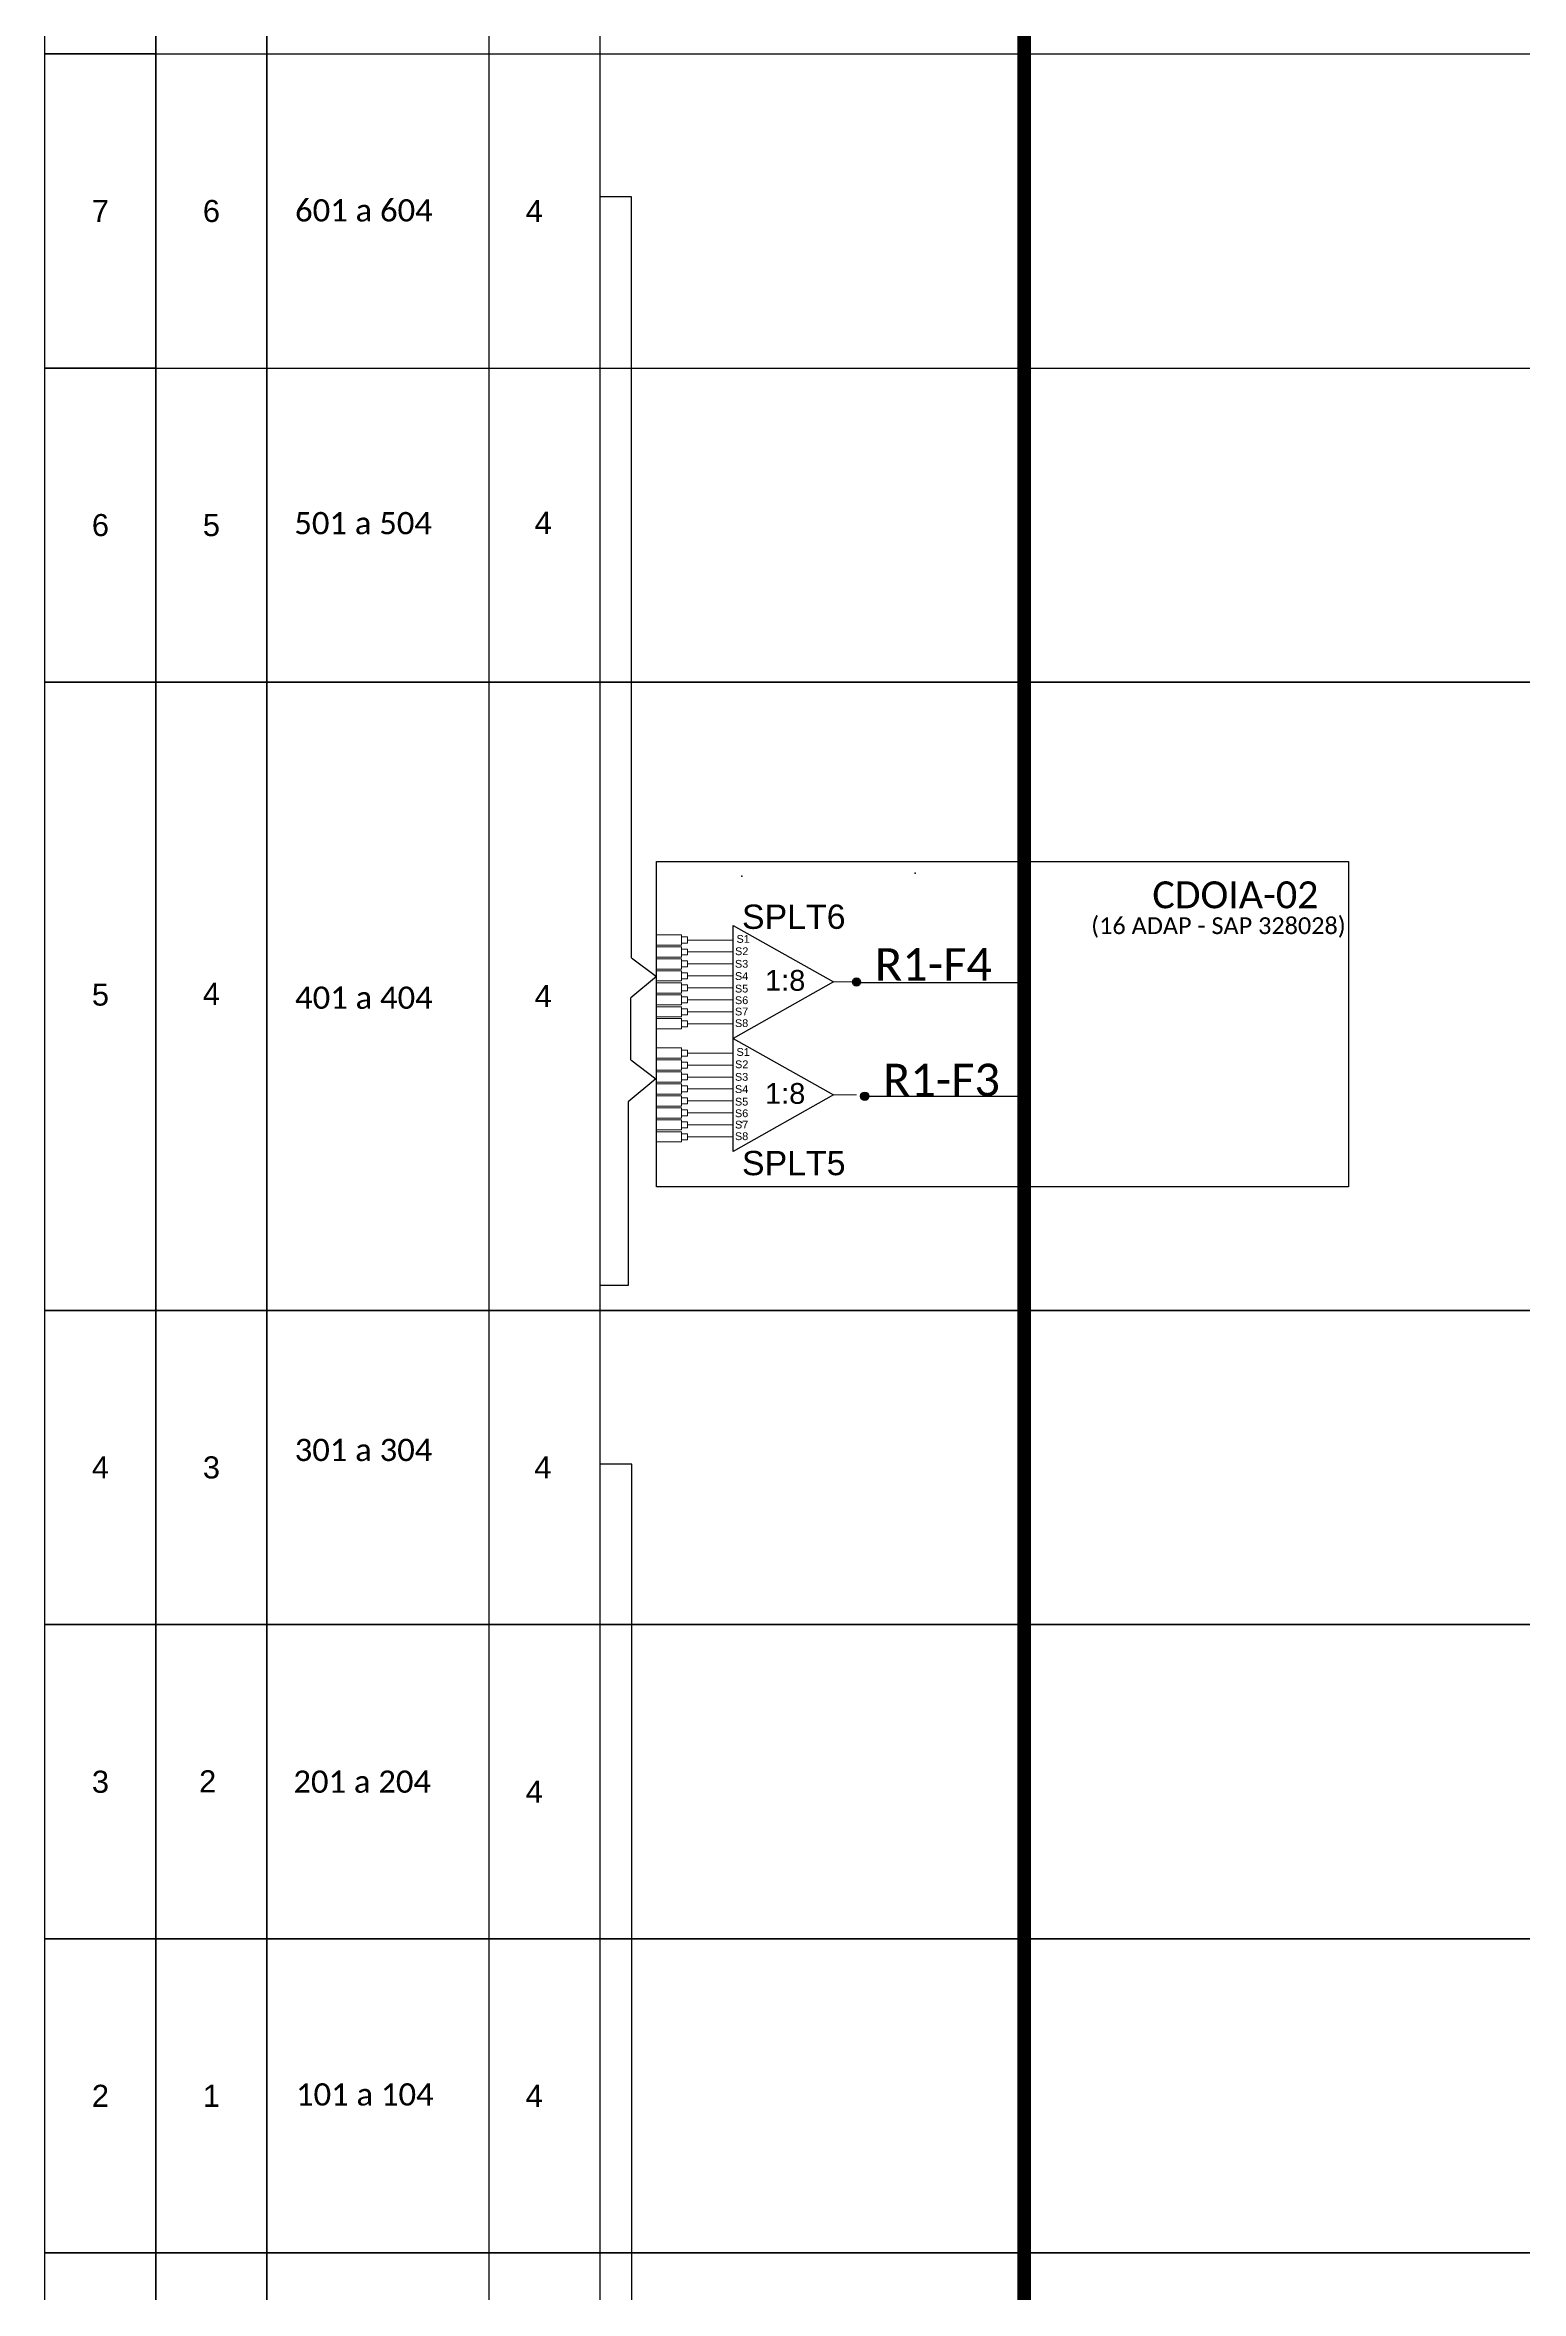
# Model space of a CAD drawing. Header units: metres. Extents: x -203 to 1885, y -55 to 636.
# Drawn here: x 547.4 to 626.3, y 370.2 to 490.2 of the extents above; entities that cross this region are included whole.
import ezdxf
from ezdxf.enums import TextEntityAlignment as Align

# ---------------------------------------------------------------- set-up
doc = ezdxf.new("R2010")
doc.units = ezdxf.units.M
doc.styles.add('ARIAL', font='arial.ttf')
doc.styles.add('WMF-Calibri0', font='calibri.ttf')

# ---------------------------------------------------------------- blocks, each defined once
blk = doc.blocks.new('SPLITTER_')
blk.add_point((0, 0))
at = {"style": 'ARIAL', "flags": 4}
blk.add_attdef('SPLT', (0, -3.26), '', height=1.5, dxfattribs=at)
blk = doc.blocks.new('SPLT_1-8_SC-APC_ESQ')
at = {"color": 1}
blk.add_lwpolyline([(7.37, -2.1), (17.04, -7.55), (7.37, -13), (7.37, -2.1)], dxfattribs=at)
at = {"color": 3, "lineweight": 0}
for points in [[(2.41, -3.02), (0, -3.02)], [(2.41, -4), (0, -4)], [(2.41, -4.17), (0, -4.17)], [(2.41, -3.02), (2.41, -4)], [(2.41, -4.17), (2.41, -5.16)], [(2.99, -3.51), (7.37, -3.51)], [(2.41, -5.16), (0, -5.16)], [(2.41, -5.32), (0, -5.32)], [(2.41, -6.31), (0, -6.31)], [(2.41, -6.48), (0, -6.48)], [(2.41, -5.32), (2.41, -6.31)], [(2.41, -6.48), (2.41, -7.46)], [(7.37, -4.66), (2.99, -4.66)], [(7.37, -5.82), (2.99, -5.82)], [(2.41, -7.46), (0, -7.46)], [(2.41, -7.63), (0, -7.63)], [(2.41, -8.62), (0, -8.62)], [(2.41, -7.63), (2.41, -8.62)], [(7.37, -6.97), (2.99, -6.97)], [(7.37, -8.12), (2.99, -8.12)], [(2.41, -8.78), (0, -8.78)], [(2.41, -9.77), (0, -9.77)], [(2.41, -9.94), (0, -9.94)], [(2.41, -8.78), (2.41, -9.77)], [(2.41, -9.94), (2.41, -10.92)], [(7.37, -9.28), (2.99, -9.28)], [(7.37, -10.43), (2.99, -10.43)], [(2.41, -10.92), (0, -10.92)], [(2.41, -11.09), (0, -11.09)], [(2.41, -12.08), (0, -12.08)], [(2.41, -11.09), (2.41, -12.08)], [(7.37, -11.58), (2.99, -11.58)]]:
    blk.add_lwpolyline(points, dxfattribs=at)
for points in [[(2.99, -3.22), (2.41, -3.22), (2.41, -3.8), (2.99, -3.8)], [(2.99, -4.38), (2.41, -4.38), (2.41, -4.95), (2.99, -4.95)], [(2.99, -5.53), (2.41, -5.53), (2.41, -6.1), (2.99, -6.1)], [(2.99, -6.68), (2.41, -6.68), (2.41, -7.26), (2.99, -7.26)], [(2.99, -7.84), (2.41, -7.84), (2.41, -8.41), (2.99, -8.41)], [(2.99, -8.99), (2.41, -8.99), (2.41, -9.56), (2.99, -9.56)], [(2.99, -10.14), (2.41, -10.14), (2.41, -10.72), (2.99, -10.72)], [(2.99, -11.3), (2.41, -11.3), (2.41, -11.87), (2.99, -11.87)]]:
    blk.add_lwpolyline(points, close=True, dxfattribs=at)
at = {"color": 1, "lineweight": 0}
blk.add_lwpolyline([(17.04, -7.55), (19.26, -7.55)], dxfattribs=at)
at = {"color": 1, "style": 'ARIAL'}
for s, height, p in [('S2', 0.75, (7.56, -4.97)), ('S1', 0.75, (7.7, -3.78)), ('S3', 0.75, (7.55, -6.18)), ('1:8', 2, (10.45, -8.4)), ('S5', 0.75, (7.55, -8.57)), ('S4', 0.75, (7.55, -7.36)), ('S6', 0.75, (7.55, -9.69)), ('S7', 0.75, (7.55, -10.78)), ('S8', 0.75, (7.55, -11.9))]:
    blk.add_text(s, height=height, dxfattribs=at).set_placement(p)
blk = doc.blocks.new('A$C415C251F')
at = {"color": 3}
blk.add_point((0, 0), dxfattribs=at)
blk = doc.blocks.new('LEG_CDOIA8_C-SPLT_ESQ')
at = {"color": 3, "extrusion": (0, 0, -1), "xscale": -1, "zscale": -1}
blk.add_blockref('A$C415C251F', (0, 0), dxfattribs=at)
at = {"color": 1, "style": 'WMF-Calibri0', "flags": 4}
blk.add_attdef('CDO', (21.44, -2.61), '', height=2, dxfattribs=at)
blk.add_attdef('MODELO', text='', height=1.5, dxfattribs=at).set_placement((22.54, -4.54), align=Align.CENTER)
at = {"style": 'ARIAL', "flags": 4}
blk.add_attdef('SPLITAGEM', text='', height=1.5, dxfattribs=at).set_placement((18.61, -12.59), align=Align.CENTER)

msp = doc.modelspace()

# ---------------------------------------------------------------- hatches: boundary and pattern name
h = msp.add_hatch(color=3)
h.dxf.hatch_style = 1
edge = h.paths.add_edge_path()
edge.add_arc((590.77, 440.09), 0.221, 0, 360)
h = msp.add_hatch(color=3)
h.dxf.hatch_style = 1
edge = h.paths.add_edge_path()
edge.add_arc((591.21, 433.99), 0.221, 0, 360)

# ---------------------------------------------------------------- linework, layer by layer
for p, q in [((571.13, 590.36), (571.13, 456.11)), ((571.13, 573.58), (571.13, 422.55)), ((571.13, 556.8), (571.13, 405.76)), ((571.13, 540.02), (571.13, 388.98)), ((553.33, 489.67), (553.33, 523.24)), ((559.27, 489.67), (559.27, 523.24)), ((559.27, 523.24), (559.27, 489.67)), ((571.13, 523.24), (571.13, 372.2)), ((577.06, 523.24), (577.06, 472.89)), ((553.33, 489.67), (559.27, 489.67)), ((553.33, 472.89), (553.33, 489.67)), ((559.27, 489.67), (755.2, 489.67)), ((559.27, 472.89), (559.27, 489.67)), ((559.27, 489.67), (559.27, 472.89)), ((571.13, 489.67), (571.13, 338.64)), ((553.33, 472.89), (559.27, 472.89)), ((553.33, 456.11), (553.33, 472.89)), ((559.27, 472.89), (755.2, 472.89)), ((559.27, 456.11), (559.27, 472.89)), ((559.27, 472.89), (559.27, 456.11)), ((571.13, 472.89), (571.13, 338.64)), ((571.13, 472.89), (571.13, 285.95)), ((577.06, 472.89), (577.06, 338.64)), ((577.06, 472.89), (577.06, 338.64)), ((577.06, 472.89), (577.06, 372.2)), ((559.27, 456.11), (553.33, 456.11)), ((553.33, 456.11), (559.27, 456.11)), ((553.33, 422.55), (553.33, 456.11)), ((755.2, 456.11), (559.27, 456.11)), ((559.27, 456.11), (755.2, 456.11)), ((559.27, 422.55), (559.27, 456.11)), ((559.27, 456.11), (559.27, 422.55)), ((571.13, 456.11), (571.13, 285.95)), ((577.06, 456.11), (577.06, 285.95)), ((577.06, 456.11), (577.06, 285.95)), ((559.27, 422.55), (553.33, 422.55)), ((553.33, 422.55), (559.27, 422.55)), ((553.33, 405.76), (553.33, 422.55)), ((755.2, 422.55), (559.27, 422.55)), ((559.27, 422.55), (755.2, 422.55)), ((559.27, 405.76), (559.27, 422.55)), ((559.27, 422.55), (559.27, 405.76)), ((559.27, 405.76), (553.33, 405.76)), ((553.33, 405.76), (559.27, 405.76)), ((553.33, 388.98), (553.33, 405.76)), ((755.2, 405.76), (559.27, 405.76)), ((559.27, 405.76), (755.2, 405.76)), ((559.27, 388.98), (559.27, 405.76)), ((559.27, 405.76), (559.27, 388.98)), ((559.27, 388.98), (553.33, 388.98)), ((553.33, 388.98), (559.27, 388.98)), ((553.33, 372.2), (553.33, 388.98)), ((755.2, 388.98), (559.27, 388.98)), ((559.27, 388.98), (755.2, 388.98)), ((559.27, 372.2), (559.27, 388.98)), ((559.27, 388.98), (559.27, 372.2)), ((559.27, 372.2), (553.33, 372.2)), ((553.33, 372.2), (559.27, 372.2)), ((553.33, 338.64), (553.33, 372.2)), ((755.2, 372.2), (559.27, 372.2)), ((559.27, 372.2), (755.2, 372.2)), ((559.27, 338.64), (559.27, 372.2)), ((559.27, 372.2), (559.27, 338.64))]:
    msp.add_line(p, q)
at = {"color": 5, "const_width": 0.726}
msp.add_lwpolyline([(599.73, 565.17), (599.73, 338.64)], dxfattribs=at)
for points in [[(547.4, 523.24), (553.33, 523.24), (553.33, 489.67), (547.4, 489.67)], [(547.4, 489.67), (553.33, 489.67), (553.33, 472.89), (547.4, 472.89)], [(547.4, 472.89), (553.33, 472.89), (553.33, 456.11), (547.4, 456.11)], [(547.4, 456.11), (553.33, 456.11), (553.33, 422.55), (547.4, 422.55)], [(547.4, 422.55), (553.33, 422.55), (553.33, 405.76), (547.4, 405.76)], [(547.4, 405.76), (553.33, 405.76), (553.33, 388.98), (547.4, 388.98)], [(547.4, 388.98), (553.33, 388.98), (553.33, 372.2), (547.4, 372.2)], [(547.4, 372.2), (553.33, 372.2), (553.33, 338.64), (547.4, 338.64)]]:
    msp.add_lwpolyline(points, close=True)
at = {"color": 3}
for points in [[(578.74, 441.39), (578.74, 482.03), (577.06, 482.03)], [(578.74, 441.39), (580.08, 440.38), (578.71, 439.25)], [(578.71, 435.93), (578.71, 439.25)], [(578.71, 435.93), (580.04, 434.92), (578.56, 433.69)], [(578.56, 433.69), (578.56, 423.88), (577.06, 423.88)], [(578.76, 358.59), (578.76, 414.34), (577.06, 414.34)]]:
    msp.add_lwpolyline(points, dxfattribs=at)
at = {"color": 1}
msp.add_lwpolyline([(580.09, 446.53), (617.06, 446.53), (617.06, 429.15), (580.09, 429.15)], close=True, dxfattribs=at)
at = {"color": 5}
for points in [[(590.77, 440.07), (599.52, 440.07)], [(591.21, 433.99), (599.96, 433.99)]]:
    msp.add_lwpolyline(points, dxfattribs=at)
at = {"color": 3}
for centre in [(590.77, 440.09), (591.21, 433.99)]:
    msp.add_circle(centre, 0.221, dxfattribs=at)

# ---------------------------------------------------------------- block references
ref = msp.add_blockref('SPLITTER_', (584.65, 445.75), dxfattribs=dict(xscale=0.8640000000001962, yscale=0.8640000000001962, zscale=0.8640000000001964))
ref.add_attrib('SPLT', 'SPLT6', (584.65, 442.93), dxfattribs={"height": 1.296, "style": 'ARIAL'})
at = {"color": 1}
ref = msp.add_blockref('LEG_CDOIA8_C-SPLT_ESQ', (593.91, 445.91), dxfattribs=dict(at, xscale=0.7185024000001636, yscale=0.7185024000001619, zscale=0.7185024000001633))
ref.add_attrib('CDO', 'CDOIA-02', (606.58, 444.03), dxfattribs={"color": 1, "height": 1.437, "style": 'WMF-Calibri0'})
ref.add_attrib('MODELO', '(16 ADAP - SAP 328028)', dxfattribs={"color": 1, "height": 0.8981, "style": 'WMF-Calibri0'}).set_placement((610.11, 442.65), align=Align.CENTER)
at = {"xscale": 0.5542732799999825, "yscale": 0.5542732799999825, "zscale": 0.5542732799999828}
for p in [(580.09, 444.28), (580.09, 438.24)]:
    msp.add_blockref('SPLT_1-8_SC-APC_ESQ', p, dxfattribs=at)
ref = msp.add_blockref('SPLITTER_', (584.65, 432.59), dxfattribs=dict(xscale=0.8640000000001962, yscale=0.8640000000001962, zscale=0.8640000000001964))
ref.add_attrib('SPLT', 'SPLT5', (584.65, 429.77), dxfattribs={"height": 1.296, "style": 'ARIAL'})

# ---------------------------------------------------------------- texts
at = {"style": 'WMF-Calibri0'}
for s, p in [('601 a 604', (560.77, 480.72)), ('501 a 504', (560.73, 464.01)), ('401 a 404', (560.77, 438.66)), ('301 a 304', (560.75, 414.5)), ('201 a 204', (560.68, 396.78)), ('101 a 104', (560.82, 380.07))]:
    msp.add_text(s, height=1.188, dxfattribs=at).set_placement(p)
at = {"color": 5, "style": 'WMF-Calibri0'}
for s, p in [('R1-F4', (591.75, 440.17)), ('R1-F3', (592.18, 434))]:
    msp.add_text(s, height=1.728, dxfattribs=at).set_placement(p)
at = {"style": 'ARIAL', "flags": 12}
for tag, text, height, p in [('7', 'XX', 1.179, (550.37, 481.28)), ('6', 'XX', 1.179, (556.3, 481.28)), ('4', 'XX', 1.179, (573.55, 481.28)), ('6', 'XX', 1.179, (550.37, 464.5)), ('5', 'XX', 1.179, (556.3, 464.5)), ('4', 'XX', 1.179, (574.03, 464.62)), ('5', 'XX', 1.179, (550.37, 439.42)), ('4', 'XX', 1.179, (556.3, 439.46)), ('4', 'XX', 1.179, (574.03, 439.34)), ('4', 'XX', 1.179, (550.37, 414.16)), ('3', 'XX', 1.179, (556.3, 414.16)), ('4', 'XX', 1.179, (574.01, 414.16)), ('3', 'XX', 1.179, (550.37, 397.37)), ('2', 'XX', 1.179, (556.1, 397.39)), ('4', 'XX', 1.179, (573.55, 396.84)), ('2', 'XX', 1.179, (550.37, 380.59)), ('1', 'PL', 1.179, (556.3, 380.59)), ('4', '0', 1.18, (573.55, 380.59))]:
    msp.add_attdef(tag, text=text, height=height, dxfattribs=at).set_placement(p, align=Align.MIDDLE_CENTER)

doc.saveas('drawing.dxf')
